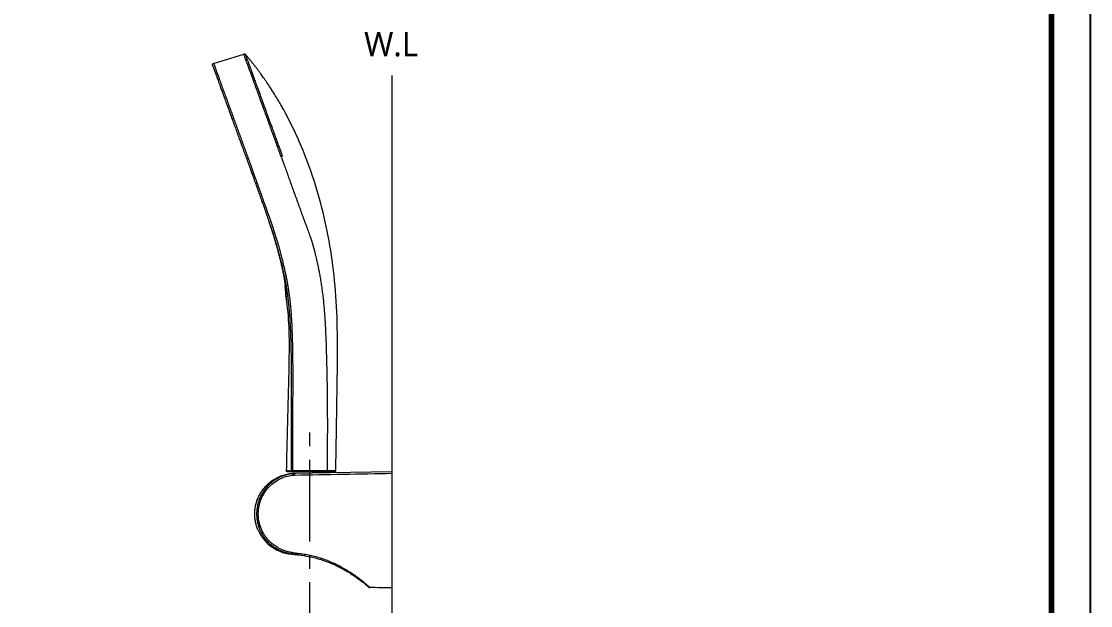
# Model space of a CAD drawing. Extents: x 3349 to 5808, y -3 to 827.
# Drawn here: x 3979.1 to 4477.6, y 324.7 to 597.4 of the extents above; entities that cross this region are included whole.
import ezdxf

# ---------------------------------------------------------------- set-up
doc = ezdxf.new("R2010")
doc.units = 0
doc.header["$LTSCALE"] = 4
doc.header["$MEASUREMENT"] = 0
doc.linetypes.add('CENTER2', pattern=[28.575, 19.05, -3.175, 3.175, -3.175])
doc.layers.get('0').update_dxf_attribs({"linetype": 'CONTINUOUS'})
doc.layers.add('1', color=7, linetype='CONTINUOUS')
doc.layers.add('Cneter', color=1, linetype='CENTER2', lineweight=13)
doc.layers.add('치수선', color=7, linetype='CONTINUOUS', lineweight=20)
doc.styles.add('Daelim Dimension', font='NanumGothic.ttf')

msp = doc.modelspace()

# ---------------------------------------------------------------- linework, layer by layer
at = {"ltscale": 0.5}
msp.add_lwpolyline([(3349.17, 0), (4477.57, 0), (4477.57, 826.8), (3349.17, 826.8)], close=True, dxfattribs=at)
at = {"color": 5, "linetype": 'ByBlock', "lineweight": 200, "const_width": 2.6}
msp.add_lwpolyline([(3367.31, 35.4), (4459.31, 35.4), (4459.31, 807.6), (3367.31, 807.6)], close=True, dxfattribs=at)
at = {"layer": '1', "color": 7, "linetype": 'Continuous', "lineweight": 18}
for p, q in [((4068.7, 577.68), (4082.78, 582.02)), ((4068.23, 576.75), (4068.23, 576.75)), ((4068.24, 576.72), (4068.24, 576.72)), ((4105.54, 387.27), (4121.6, 387.18)), ((4122.93, 386.66), (4106.39, 386.38)), ((4124.38, 387.17), (4121.54, 387.18)), ((4125.26, 387.16), (4121.93, 387.18)), ((4125.26, 387.16), (4121.93, 387.18)), ((4151.97, 387.17), (4122.93, 386.66)), ((4124.38, 387.17), (4125.26, 387.16)), ((4088.73, 367.55), (4088.73, 367.55))]:
    msp.add_line(p, q, dxfattribs=at)
at = {"layer": '1', "color": 7, "linetype": 'Continuous', "lineweight": 13}
msp.add_line((4141.45, 333.17), (4141.45, 333.16), dxfattribs=at)
at = {"layer": '1', "color": 7, "linetype": 'Continuous', "lineweight": 18}
for centre, radius, start, end in [((4125.26, 387.56), 0.4, 269.7298, 359.1822), ((4106.76, 367.52), 18.9, 204.4223, 273.4864)]:
    msp.add_arc(centre, radius, start, end, dxfattribs=at)
for centre, start_param, end_param in [((4105.54, 387.67), 3.141576, 4.712519), ((4121.6, 387.58), 3.14155, 4.712403)]:
    msp.add_ellipse(centre, major_axis=(0.002, 0.4), ratio=0.010879, start_param=start_param, end_param=end_param, dxfattribs=at)
for points, knots in [([(4083.63, 581.78), (4083.6, 581.81), (4083.58, 581.83), (4083.52, 581.88), (4083.49, 581.91), (4083.42, 581.95), (4083.39, 581.97), (4083.32, 582), (4083.28, 582.02), (4083.2, 582.04), (4083.16, 582.05), (4083.08, 582.06), (4083.04, 582.06), (4082.97, 582.06), (4082.93, 582.05), (4082.85, 582.04), (4082.82, 582.03), (4082.78, 582.02)], [0, 0, 0, 0, 0.125, 0.125, 0.25, 0.25, 0.375, 0.375, 0.5, 0.5, 0.625, 0.625, 0.75, 0.75, 0.875, 0.875, 1, 1, 1, 1]), ([(4086, 573.27), (4085.48, 574.69), (4085.02, 575.95), (4084.22, 578.13), (4083.89, 579.05), (4083.48, 580.16), (4083.36, 580.48), (4083.15, 581.04), (4083.06, 581.28), (4082.86, 581.84), (4082.78, 582.02), (4082.78, 582.02)], [0, 0, 0, 0, 0.25, 0.25, 0.5, 0.5, 0.625, 0.625, 0.75, 0.75, 1, 1, 1, 1]), ([(4108.1, 542.5), (4108.08, 542.55), (4108.03, 542.66), (4107.95, 542.83), (4107.88, 542.99), (4107.8, 543.16), (4107.73, 543.32), (4107.66, 543.49), (4107.58, 543.65), (4107.51, 543.81), (4107.44, 543.97), (4107.37, 544.13), (4107.29, 544.28), (4107.22, 544.44), (4107.15, 544.6), (4107.08, 544.75), (4107.01, 544.9), (4106.94, 545.06), (4106.87, 545.21), (4106.8, 545.36), (4106.73, 545.51), (4106.66, 545.66), (4106.59, 545.8), (4106.52, 545.95), (4106.45, 546.1), (4106.38, 546.24), (4106.31, 546.38), (4106.25, 546.53), (4106.18, 546.67), (4106.11, 546.81), (4106.05, 546.95), (4105.98, 547.09), (4105.91, 547.22), (4105.85, 547.36), (4105.78, 547.5), (4105.72, 547.63), (4105.65, 547.77), (4105.59, 547.9), (4105.52, 548.03), (4105.46, 548.16), (4105.4, 548.29), (4105.33, 548.42), (4105.27, 548.55), (4105.21, 548.68), (4105.15, 548.8), (4105.08, 548.93), (4105.02, 549.05), (4104.96, 549.17), (4104.9, 549.3), (4104.84, 549.42), (4104.78, 549.54), (4104.72, 549.66), (4104.66, 549.78), (4104.6, 549.89), (4104.55, 550.01), (4104.49, 550.13), (4104.43, 550.24), (4104.37, 550.35), (4104.32, 550.47), (4104.26, 550.58), (4104.2, 550.69), (4104.15, 550.8), (4104.09, 550.91), (4104.04, 551.02), (4103.98, 551.12), (4103.93, 551.23), (4103.87, 551.33), (4103.82, 551.44), (4103.77, 551.54), (4103.71, 551.64), (4103.66, 551.75), (4103.61, 551.85), (4103.56, 551.95), (4103.51, 552.04), (4103.46, 552.14), (4103.41, 552.24), (4103.36, 552.34), (4103.31, 552.43), (4103.26, 552.52), (4103.21, 552.62), (4103.16, 552.71), (4103.11, 552.8), (4103.07, 552.89), (4103.02, 552.98), (4102.97, 553.07), (4102.93, 553.16), (4102.58, 553.82), (4101.9, 555.09), (4100.84, 557), (4099.68, 559.03), (4098.42, 561.16), (4096.93, 563.61), (4095.29, 566.19), (4093.59, 568.73), (4092.08, 570.9), (4091.03, 572.37), (4090.37, 573.27), (4090.04, 573.71), (4089.72, 574.15), (4089.4, 574.58), (4089.08, 575), (4088.77, 575.41), (4088.46, 575.81), (4088.16, 576.2), (4087.86, 576.58), (4087.57, 576.96), (4087.28, 577.33), (4087, 577.68), (4086.72, 578.03), (4086.45, 578.37), (4086.18, 578.71), (4085.92, 579.03), (4085.66, 579.34), (4085.41, 579.65), (4085.16, 579.95), (4084.92, 580.24), (4084.68, 580.52), (4084.46, 580.8), (4084.23, 581.07), (4084.01, 581.32), (4083.87, 581.49), (4083.8, 581.58)], [0, 0, 0, 0, 0.003973, 0.007924, 0.011853, 0.01576, 0.019644, 0.023506, 0.027346, 0.031164, 0.034959, 0.038733, 0.042484, 0.046213, 0.049919, 0.053604, 0.057266, 0.060906, 0.064524, 0.06812, 0.071694, 0.075245, 0.078775, 0.082282, 0.085767, 0.08923, 0.092671, 0.096089, 0.099486, 0.10286, 0.106213, 0.109543, 0.112851, 0.116137, 0.119401, 0.122643, 0.125863, 0.129061, 0.132236, 0.13539, 0.138521, 0.141631, 0.144718, 0.147784, 0.150827, 0.153848, 0.156848, 0.159825, 0.16278, 0.165713, 0.168624, 0.171514, 0.174381, 0.177226, 0.180049, 0.18285, 0.185629, 0.188387, 0.191122, 0.193835, 0.196526, 0.199196, 0.201843, 0.204468, 0.207072, 0.209653, 0.212212, 0.21475, 0.217265, 0.219759, 0.222231, 0.22468, 0.227108, 0.229514, 0.231898, 0.23426, 0.2366, 0.238918, 0.241215, 0.243489, 0.245741, 0.247972, 0.250181, 0.252367, 0.254532, 0.256675, 0.258796, 0.302985, 0.350351, 0.400889, 0.454591, 0.511453, 0.586883, 0.653156, 0.710302, 0.758343, 0.770562, 0.782567, 0.79436, 0.805939, 0.817305, 0.828459, 0.839399, 0.850127, 0.860642, 0.870945, 0.881035, 0.890912, 0.900577, 0.91003, 0.91927, 0.928298, 0.937114, 0.945717, 0.954109, 0.962288, 0.970255, 0.978009, 0.985552, 0.992882, 1, 1, 1, 1]), ([(4068.23, 576.74), (4068.22, 576.79), (4068.19, 576.88), (4068.18, 577.03), (4068.21, 577.19), (4068.25, 577.28), (4068.27, 577.33)], [0, 0, 0, 0, 0.230382, 0.476801, 0.735194, 1, 1, 1, 1]), ([(4068.19, 577.02), (4068.19, 577.02), (4068.19, 577.07), (4068.2, 577.15), (4068.22, 577.22), (4068.23, 577.24)], [0, 0, 0, 0, 0.003247, 0.684248, 1, 1, 1, 1]), ([(4068.68, 577.68), (4068.65, 577.67), (4068.58, 577.64), (4068.47, 577.58), (4068.36, 577.47), (4068.3, 577.38), (4068.27, 577.33)], [0, 0, 0, 0, 0.14381, 0.417907, 0.705356, 1, 1, 1, 1]), ([(4068.35, 576.42), (4068.36, 576.41), (4068.37, 576.37), (4068.39, 576.31), (4068.42, 576.22), (4068.46, 576.12), (4068.51, 576), (4068.56, 575.85), (4068.62, 575.68), (4068.69, 575.48), (4068.78, 575.24), (4068.88, 574.97), (4069, 574.64), (4069.14, 574.26), (4069.3, 573.81), (4069.49, 573.29), (4069.71, 572.69), (4069.97, 571.98), (4070.27, 571.15), (4070.62, 570.18), (4071.04, 569.02), (4071.54, 567.66), (4072.12, 566.05), (4072.82, 564.14), (4073.65, 561.87), (4074.61, 559.22), (4075.68, 556.28), (4076.77, 553.28), (4077.82, 550.4), (4078.78, 547.75), (4079.66, 545.34), (4080.45, 543.16), (4081.17, 541.19), (4081.82, 539.41), (4082.41, 537.79), (4082.94, 536.32), (4083.43, 534.98), (4083.88, 533.74), (4084.32, 532.52), (4084.77, 531.29), (4085.21, 530.06), (4085.64, 528.87), (4086.04, 527.75), (4086.43, 526.67), (4086.84, 525.54), (4087.29, 524.3), (4087.79, 522.91), (4088.34, 521.37), (4088.96, 519.65), (4089.65, 517.71), (4090.42, 515.55), (4091.28, 513.13), (4092.21, 510.51), (4093.17, 507.79), (4094.09, 505.14), (4094.77, 503.17), (4095.13, 502.09), (4095.22, 501.82)], [0, 0, 0, 0, 0.002759, 0.008625, 0.014955, 0.021792, 0.029182, 0.037169, 0.045798, 0.055118, 0.065184, 0.07606, 0.087813, 0.100521, 0.114276, 0.129122, 0.145059, 0.162201, 0.18082, 0.201222, 0.223619, 0.248135, 0.27503, 0.304776, 0.337907, 0.374559, 0.413163, 0.450311, 0.48372, 0.513393, 0.539714, 0.563007, 0.583738, 0.602357, 0.61918, 0.634325, 0.647924, 0.660475, 0.672674, 0.6852, 0.698127, 0.7104, 0.721483, 0.732195, 0.74351, 0.756077, 0.770186, 0.785944, 0.803612, 0.82355, 0.846143, 0.871789, 0.900539, 0.931353, 0.961973, 0.99032, 1, 1, 1, 1]), ([(4068.7, 577.68), (4068.7, 577.68), (4068.72, 577.6), (4068.84, 577.3), (4068.92, 577.07), (4069.13, 576.49), (4069.26, 576.13), (4069.57, 575.29), (4069.74, 574.82), (4070.12, 573.76), (4070.33, 573.18), (4070.79, 571.93), (4071.03, 571.26), (4071.55, 569.85), (4071.82, 569.11), (4072.38, 567.57), (4072.67, 566.76), (4073.27, 565.11), (4073.58, 564.26), (4074.21, 562.52), (4074.54, 561.64), (4075.19, 559.84), (4075.52, 558.93), (4076.19, 557.1), (4076.52, 556.17), (4077.2, 554.32), (4077.54, 553.39), (4078.21, 551.54), (4078.54, 550.62), (4079.55, 547.87), (4080.2, 546.06), (4081.49, 542.54), (4082.11, 540.82), (4083.02, 538.33), (4083.31, 537.52), (4083.89, 535.93), (4084.17, 535.15), (4084.72, 533.64), (4084.99, 532.91), (4085.5, 531.48), (4085.75, 530.78), (4086.24, 529.45), (4086.47, 528.8), (4086.92, 527.55), (4087.14, 526.95), (4087.76, 525.22), (4088.14, 524.15), (4088.85, 522.2), (4089.17, 521.3), (4089.75, 519.69), (4090, 518.97), (4090.35, 518.02), (4090.45, 517.72), (4090.6, 517.31), (4090.67, 517.11), (4090.75, 516.89), (4090.79, 516.78), (4090.81, 516.73), (4090.82, 516.71), (4090.82, 516.69), (4090.82, 516.69), (4090.82, 516.68), (4090.82, 516.68), (4090.82, 516.68), (4090.82, 516.68), (4090.82, 516.68), (4090.82, 516.68), (4090.82, 516.68), (4090.82, 516.68), (4091.36, 515.17), (4091.89, 513.7), (4092.89, 510.86), (4093.37, 509.49), (4094.07, 507.51), (4094.29, 506.87), (4094.74, 505.59), (4094.95, 504.97), (4095.59, 503.13), (4095.99, 501.95), (4096.76, 499.66), (4097.12, 498.55), (4097.63, 496.97), (4097.79, 496.45), (4098.11, 495.43), (4098.26, 494.94), (4098.69, 493.49), (4098.96, 492.57), (4099.44, 490.81), (4099.66, 489.98), (4099.97, 488.77), (4100.07, 488.37), (4100.27, 487.59), (4100.37, 487.2), (4100.66, 486.06), (4100.85, 485.31), (4101.21, 483.83), (4101.39, 483.11), (4101.72, 481.68), (4101.88, 480.98), (4102.19, 479.6), (4102.33, 478.92), (4102.61, 477.58), (4102.73, 476.92), (4102.98, 475.63), (4103.09, 475), (4103.25, 474.07), (4103.3, 473.76), (4103.38, 473.31), (4103.4, 473.16), (4103.44, 472.93), (4103.46, 472.82), (4103.48, 472.69), (4103.49, 472.63), (4103.49, 472.59), (4103.49, 472.58), (4103.49, 472.57), (4103.5, 472.57), (4103.5, 472.56), (4103.5, 472.56), (4103.5, 472.56), (4103.5, 472.56), (4103.5, 472.56), (4103.5, 472.56), (4103.5, 472.51), (4103.53, 472.33), (4103.55, 472.2), (4103.6, 471.84), (4103.64, 471.62), (4103.71, 471.08), (4103.76, 470.77), (4103.86, 470.05), (4103.91, 469.64), (4104.03, 468.72), (4104.09, 468.21), (4104.22, 467.09), (4104.29, 466.48), (4104.42, 465.15), (4104.49, 464.44), (4104.63, 462.9), (4104.7, 462.08), (4104.83, 460.33), (4104.89, 459.4), (4105.01, 457.44), (4105.07, 456.41), (4105.17, 454.23), (4105.22, 453.09), (4105.31, 450.69), (4105.34, 449.44), (4105.41, 446.83), (4105.44, 445.48), (4105.49, 442.67), (4105.51, 441.22), (4105.53, 438.96), (4105.54, 438.19), (4105.55, 437.03), (4105.55, 436.63), (4105.55, 436.04), (4105.55, 435.74), (4105.56, 435.39), (4105.56, 435.22), (4105.56, 435.13), (4105.56, 435.09), (4105.56, 435.07), (4105.56, 435.06), (4105.56, 435.05), (4105.56, 435.05), (4105.56, 435.05), (4105.56, 435.04), (4105.56, 435.04), (4105.56, 435.04), (4105.56, 434.05), (4105.56, 432.94), (4105.57, 431.08), (4105.57, 430.44), (4105.57, 429.08), (4105.57, 428.37), (4105.56, 426.9), (4105.56, 426.13), (4105.56, 424.53), (4105.55, 423.7), (4105.54, 421.1), (4105.53, 419.25), (4105.52, 415.3), (4105.51, 413.2), (4105.49, 408.75), (4105.49, 406.4), (4105.48, 402.7), (4105.48, 401.44), (4105.49, 398.85), (4105.49, 397.52), (4105.51, 393.46), (4105.52, 390.62), (4105.55, 387.67)], [0, 0, 0, 0, 0.0125, 0.0125, 0.025, 0.025, 0.0375, 0.0375, 0.05, 0.05, 0.0625, 0.0625, 0.075, 0.075, 0.0875, 0.0875, 0.1, 0.1, 0.1125, 0.1125, 0.125, 0.125, 0.1375, 0.1375, 0.15, 0.15, 0.1625, 0.1625, 0.175, 0.175, 0.2, 0.2, 0.225, 0.225, 0.2375, 0.2375, 0.25, 0.25, 0.2625, 0.2625, 0.275, 0.275, 0.2875, 0.2875, 0.3, 0.3, 0.325, 0.325, 0.35, 0.35, 0.375, 0.375, 0.3875, 0.3875, 0.39375, 0.396875, 0.398437, 0.399219, 0.399609, 0.399805, 0.399902, 0.399951, 0.399976, 0.399988, 0.399994, 0.399997, 0.399998, 0.399998, 0.4, 0.4, 0.4125, 0.4125, 0.425, 0.425, 0.43125, 0.43125, 0.4375, 0.4375, 0.45, 0.45, 0.4625, 0.4625, 0.46875, 0.46875, 0.475, 0.475, 0.4875, 0.4875, 0.5, 0.5, 0.50625, 0.50625, 0.5125, 0.5125, 0.525, 0.525, 0.5375, 0.5375, 0.55, 0.55, 0.5625, 0.5625, 0.575, 0.575, 0.5875, 0.5875, 0.59375, 0.59375, 0.596875, 0.596875, 0.598437, 0.599219, 0.599609, 0.599805, 0.599902, 0.599951, 0.599976, 0.599988, 0.599994, 0.599997, 0.599997, 0.6, 0.6, 0.6125, 0.6125, 0.625, 0.625, 0.6375, 0.6375, 0.65, 0.65, 0.6625, 0.6625, 0.675, 0.675, 0.6875, 0.6875, 0.7, 0.7, 0.7125, 0.7125, 0.725, 0.725, 0.7375, 0.7375, 0.75, 0.75, 0.7625, 0.7625, 0.775, 0.775, 0.7875, 0.7875, 0.79375, 0.79375, 0.796875, 0.796875, 0.798437, 0.799219, 0.799609, 0.799805, 0.799902, 0.799951, 0.799976, 0.799988, 0.799994, 0.799997, 0.799998, 0.799998, 0.8, 0.8, 0.825, 0.825, 0.8375, 0.8375, 0.85, 0.85, 0.8625, 0.8625, 0.875, 0.875, 0.9, 0.9, 0.925, 0.925, 0.95, 0.95, 0.9625, 0.9625, 0.975, 0.975, 1, 1, 1, 1]), ([(4100.29, 533.89), (4099.58, 535.85), (4098.89, 537.77), (4097.86, 540.62), (4097.34, 542.04), (4096.83, 543.44), (4096.49, 544.38), (4096.32, 544.84), (4095.48, 547.17), (4094.48, 549.93), (4093.35, 553.05), (4092.87, 554.36), (4092.55, 555.22), (4091.77, 557.37), (4090.72, 560.26), (4089.88, 562.59), (4089.33, 564.11), (4089.06, 564.86), (4088.27, 567.03), (4087.52, 569.08), (4086.84, 570.95), (4086.41, 572.14), (4086.2, 572.72), (4086, 573.27)], [0, 0, 0, 0, 0.125, 0.125, 0.1875, 0.21875, 0.21875, 0.25, 0.25, 0.375, 0.4375, 0.46875, 0.46875, 0.5, 0.625, 0.6875, 0.6875, 0.75, 0.75, 0.875, 0.9375, 0.9375, 1, 1, 1, 1]), ([(4110.23, 537.51), (4110.12, 537.79), (4109.87, 538.39), (4109.49, 539.31), (4109.09, 540.24), (4108.68, 541.18), (4108.35, 541.93), (4108.16, 542.37), (4108.1, 542.5)], [0, 0, 0, 0, 0.17124, 0.358882, 0.546525, 0.734167, 0.921809, 1, 1, 1, 1]), ([(4125.66, 387.56), (4125.77, 393.67), (4125.98, 406.52), (4126.27, 426.2), (4126.55, 446.49), (4126.15, 466.46), (4124.23, 485.6), (4120.97, 503.72), (4116.43, 520.99), (4112.46, 532.05), (4110.23, 537.51)], [0, 0, 0, 0, 0.120643, 0.253716, 0.388605, 0.521107, 0.647918, 0.767902, 0.884073, 1, 1, 1, 1]), ([(4102.63, 467.6), (4102.63, 467.64), (4102.63, 467.71), (4102.63, 467.82), (4102.63, 467.91), (4102.62, 468.01), (4102.62, 468.13), (4102.61, 468.27), (4102.61, 468.42), (4102.6, 468.55), (4102.6, 468.67), (4102.59, 468.8), (4102.59, 468.94), (4102.58, 469.07), (4102.57, 469.24), (4102.56, 469.44), (4102.55, 469.63), (4102.54, 469.76), (4102.54, 469.87), (4102.53, 470.02), (4102.51, 470.24), (4102.5, 470.49), (4102.48, 470.75), (4102.46, 470.97), (4102.45, 471.17), (4102.43, 471.36), (4102.42, 471.53), (4102.4, 471.69), (4102.39, 471.86), (4102.37, 472.04), (4102.36, 472.23), (4102.34, 472.43), (4102.32, 472.67), (4102.29, 472.94), (4102.26, 473.23), (4102.23, 473.49), (4102.21, 473.72), (4102.19, 473.91), (4102.17, 474.07), (4102.15, 474.26), (4102.11, 474.54), (4102.07, 474.91), (4102.01, 475.32), (4101.95, 475.73), (4101.9, 476.13), (4101.84, 476.51), (4101.77, 476.97), (4101.68, 477.5), (4101.57, 478.13), (4101.45, 478.8), (4101.32, 479.48), (4101.18, 480.2), (4101.02, 480.94), (4100.89, 481.57), (4100.72, 482.34), (4100.46, 483.49), (4100.15, 484.78), (4099.87, 485.92), (4099.7, 486.6), (4099.56, 487.14), (4099.45, 487.57), (4099.36, 487.94), (4099.28, 488.24), (4099.21, 488.5), (4099.15, 488.75), (4099.06, 489.08), (4098.96, 489.47), (4098.85, 489.9), (4098.73, 490.37), (4098.59, 490.88), (4098.44, 491.45), (4098.26, 492.09), (4098.09, 492.71), (4097.95, 493.19), (4097.86, 493.5), (4097.8, 493.73), (4097.73, 493.95), (4097.66, 494.18), (4097.6, 494.4), (4097.53, 494.63), (4097.46, 494.86), (4097.37, 495.15), (4097.27, 495.5), (4097.17, 495.82), (4097.09, 496.07), (4097.03, 496.25), (4096.96, 496.51), (4096.8, 497), (4096.57, 497.72), (4096.33, 498.47), (4096.14, 499.04), (4096.02, 499.43), (4095.89, 499.82), (4095.75, 500.23), (4095.59, 500.72), (4095.39, 501.31), (4095.16, 501.99), (4094.98, 502.53), (4094.84, 502.93), (4094.75, 503.21), (4094.65, 503.49), (4094.59, 503.67), (4094.57, 503.74)], [0, 0, 0, 0, 0.007876, 0.015647, 0.01995, 0.025249, 0.031545, 0.038835, 0.04712, 0.052234, 0.057515, 0.062964, 0.068398, 0.073839, 0.079285, 0.087925, 0.09633, 0.098876, 0.102706, 0.10782, 0.114216, 0.124221, 0.132906, 0.139488, 0.145927, 0.152222, 0.157068, 0.162164, 0.167511, 0.173109, 0.17896, 0.185063, 0.19142, 0.201228, 0.210031, 0.217829, 0.224621, 0.230407, 0.235187, 0.23896, 0.247569, 0.259462, 0.271593, 0.283273, 0.294502, 0.30528, 0.315608, 0.332351, 0.349721, 0.367715, 0.386334, 0.405579, 0.42545, 0.445948, 0.4564, 0.487281, 0.538598, 0.559979, 0.57818, 0.593198, 0.603027, 0.612835, 0.622623, 0.627177, 0.633886, 0.64275, 0.653769, 0.664857, 0.677239, 0.690917, 0.70589, 0.722159, 0.741066, 0.753452, 0.759312, 0.764924, 0.770535, 0.776147, 0.781758, 0.78737, 0.792982, 0.798593, 0.808795, 0.819105, 0.822044, 0.82654, 0.832591, 0.840199, 0.862166, 0.884078, 0.892943, 0.901949, 0.911097, 0.920385, 0.929815, 0.945309, 0.960775, 0.976211, 0.981621, 0.987926, 0.995125, 1, 1, 1, 1]), ([(4102.41, 468.94), (4102.41, 468.95), (4102.41, 468.97), (4102.41, 469.02), (4102.41, 469.11), (4102.4, 469.25), (4102.4, 469.4), (4102.39, 469.51), (4102.39, 469.58), (4102.39, 469.68), (4102.38, 469.86), (4102.37, 470.04), (4102.36, 470.19), (4102.35, 470.35), (4102.33, 470.6), (4102.31, 470.83), (4102.3, 471.03), (4102.28, 471.25), (4102.26, 471.57), (4102.23, 471.87), (4102.21, 472.06), (4102.2, 472.17), (4102.19, 472.33), (4102.17, 472.52), (4102.14, 472.85), (4102.11, 473.18), (4102.07, 473.51), (4102.03, 473.86), (4102, 474.13), (4101.98, 474.31)], [0, 0, 0, 0, 0.041427, 0.073367, 0.137337, 0.194917, 0.256168, 0.279364, 0.284503, 0.311448, 0.360173, 0.403358, 0.41867, 0.444186, 0.490925, 0.550754, 0.553305, 0.580752, 0.651743, 0.690015, 0.705301, 0.726623, 0.737501, 0.769283, 0.801974, 0.867121, 0.894774, 0.931394, 1, 1, 1, 1]), ([(4102.51, 468.21), (4102.51, 468.22), (4102.51, 468.25), (4102.51, 468.33), (4102.5, 468.45), (4102.5, 468.58), (4102.5, 468.68), (4102.5, 468.7)], [0, 0, 0, 0, 0.117644, 0.349779, 0.61076, 0.903483, 1, 1, 1, 1]), ([(4102.59, 467.07), (4102.67, 466.51), (4103.43, 461.07), (4103.96, 450.46), (4103.78, 435.18), (4103.35, 419.38), (4102.94, 403.5), (4102.67, 392.86), (4102.54, 387.69)], [0, 0, 0, 0, 0.021131, 0.207673, 0.399935, 0.598343, 0.80436, 1, 1, 1, 1]), ([(4102.63, 467.55), (4102.63, 467.55), (4102.63, 467.52), (4102.63, 467.47), (4102.63, 467.4), (4102.64, 467.33), (4102.64, 467.26), (4102.64, 467.2), (4102.64, 467.17), (4102.64, 467.15)], [0, 0, 0, 0, 0.01606, 0.145714, 0.283556, 0.434854, 0.604754, 0.793248, 1, 1, 1, 1]), ([(4102.64, 467.12), (4102.64, 467.12), (4102.64, 467.12), (4102.64, 467.11), (4102.64, 467.1), (4102.64, 467.09), (4102.64, 467.08), (4102.64, 467.08), (4102.64, 467.08), (4102.64, 467.07), (4102.64, 467.07), (4102.64, 467.07), (4102.64, 467.07), (4102.64, 467.07)], [0, 0, 0, 0, 0.00719, 0.126572, 0.241485, 0.35193, 0.457907, 0.559417, 0.65646, 0.749038, 0.837153, 0.920806, 1, 1, 1, 1]), ([(4089.56, 359.71), (4089.3, 360.27), (4089.07, 360.85), (4088.67, 362.02), (4088.5, 362.61), (4088.22, 363.82), (4088.11, 364.43), (4087.95, 365.65), (4087.9, 366.27), (4087.85, 367.51), (4087.86, 368.13), (4087.94, 369.36), (4088.01, 369.98), (4088.21, 371.2), (4088.35, 371.8), (4088.66, 373), (4088.85, 373.59), (4089.29, 374.75), (4089.53, 375.31), (4090.08, 376.42), (4090.38, 376.97), (4091.03, 378.02), (4091.38, 378.53), (4092.14, 379.51), (4092.54, 379.98), (4093.38, 380.88), (4093.83, 381.32), (4094.76, 382.13), (4095.24, 382.52), (4096.25, 383.24), (4096.77, 383.57), (4097.84, 384.19), (4098.39, 384.48), (4098.95, 384.73)], [0, 0, 0, 0, 0.0625, 0.0625, 0.125, 0.125, 0.1875, 0.1875, 0.25, 0.25, 0.3125, 0.3125, 0.375, 0.375, 0.4375, 0.4375, 0.5, 0.5, 0.5625, 0.5625, 0.625, 0.625, 0.6875, 0.6875, 0.75, 0.75, 0.8125, 0.8125, 0.875, 0.875, 0.9375, 0.9375, 1, 1, 1, 1]), ([(4105.39, 386.31), (4105.36, 386.3), (4105.32, 386.3), (4105.25, 386.29), (4105.18, 386.28), (4105.12, 386.27), (4105.05, 386.26), (4104.98, 386.25), (4104.91, 386.24), (4104.84, 386.23), (4104.77, 386.22), (4104.7, 386.21), (4104.63, 386.2), (4104.57, 386.19), (4104.5, 386.18), (4104.43, 386.17), (4104.36, 386.16), (4104.29, 386.14), (4104.22, 386.13), (4104.15, 386.12), (4104.08, 386.1), (4104, 386.09), (4103.93, 386.08), (4103.86, 386.06), (4103.79, 386.05), (4103.72, 386.03), (4103.65, 386.02), (4103.58, 386), (4103.51, 385.99), (4103.43, 385.97), (4103.36, 385.95), (4103.29, 385.94), (4103.22, 385.92), (4103.14, 385.9), (4103.07, 385.88), (4103, 385.87), (4102.93, 385.85), (4102.85, 385.83), (4102.78, 385.81), (4102.71, 385.79), (4102.63, 385.77), (4102.56, 385.75), (4102.49, 385.73), (4102.41, 385.71), (4102.34, 385.69), (4102.26, 385.67), (4102.19, 385.64), (4102.11, 385.62), (4102.04, 385.6), (4101.97, 385.57), (4101.89, 385.55), (4101.82, 385.53), (4101.74, 385.5), (4101.67, 385.48), (4101.59, 385.45), (4101.51, 385.43), (4101.44, 385.4), (4101.36, 385.37), (4101.29, 385.35), (4101.21, 385.32), (4101.14, 385.29), (4101.06, 385.26), (4100.98, 385.24), (4100.91, 385.21), (4100.83, 385.18), (4100.75, 385.15), (4100.68, 385.12), (4100.6, 385.09), (4100.52, 385.06), (4100.45, 385.03), (4100.37, 384.99), (4100.29, 384.96), (4100.22, 384.93), (4100.14, 384.9), (4100.06, 384.86), (4099.99, 384.83), (4099.91, 384.79), (4099.83, 384.76), (4099.75, 384.72), (4099.68, 384.69), (4099.6, 384.65), (4099.52, 384.62), (4099.44, 384.58), (4099.37, 384.54), (4099.29, 384.5), (4099.21, 384.46), (4099.13, 384.43), (4099.06, 384.39), (4098.98, 384.35), (4098.9, 384.31), (4098.82, 384.27), (4098.74, 384.22), (4098.67, 384.18), (4098.59, 384.14), (4098.51, 384.1), (4098.43, 384.06), (4098.36, 384.01), (4098.28, 383.97), (4098.2, 383.92), (4098.12, 383.88), (4098.04, 383.83), (4097.97, 383.79), (4097.89, 383.74), (4097.81, 383.69), (4097.73, 383.65), (4097.66, 383.6), (4097.58, 383.55), (4097.5, 383.5), (4097.42, 383.45), (4097.35, 383.4), (4097.27, 383.35), (4097.19, 383.3), (4097.11, 383.25), (4097.04, 383.2), (4096.96, 383.15), (4096.88, 383.09), (4096.81, 383.04), (4096.73, 382.98), (4096.65, 382.93), (4096.58, 382.88), (4096.5, 382.82), (4096.42, 382.76), (4096.35, 382.71), (4096.27, 382.65), (4096.19, 382.59), (4096.12, 382.54), (4096.04, 382.48), (4095.97, 382.42), (4095.89, 382.36), (4095.82, 382.3), (4095.74, 382.24), (4095.67, 382.18), (4095.59, 382.11), (4095.28, 381.85), (4094.74, 381.38), (4094.01, 380.66), (4093.32, 379.9), (4092.67, 379.11), (4092.06, 378.28), (4091.51, 377.42), (4090.99, 376.53), (4090.53, 375.61), (4090.12, 374.67), (4089.75, 373.71), (4089.45, 372.73), (4089.19, 371.74), (4088.99, 370.73), (4088.85, 369.72), (4088.76, 368.69), (4088.73, 367.88), (4088.73, 367.29), (4088.74, 366.93), (4088.76, 366.57), (4088.78, 366.21), (4088.81, 365.85), (4088.85, 365.48), (4088.89, 365.12), (4088.94, 364.76), (4089, 364.4), (4089.06, 364.05), (4089.13, 363.69), (4089.21, 363.34), (4089.29, 362.99), (4089.38, 362.63), (4089.46, 362.37), (4089.52, 362.16), (4089.58, 361.98), (4089.65, 361.72), (4089.76, 361.4), (4089.9, 361.01), (4090.08, 360.55), (4090.3, 360.02), (4090.56, 359.43), (4090.89, 358.79), (4091.27, 358.08), (4091.68, 357.41), (4092.1, 356.79), (4092.5, 356.23), (4092.92, 355.69), (4093.36, 355.16), (4093.82, 354.66), (4094.29, 354.17), (4094.78, 353.69), (4095.29, 353.24), (4095.82, 352.81), (4096.35, 352.39), (4096.91, 352), (4097.33, 351.71), (4097.64, 351.52), (4097.82, 351.41), (4098.02, 351.29), (4098.24, 351.16), (4098.48, 351.03), (4098.74, 350.88), (4099.02, 350.74), (4099.32, 350.59), (4099.65, 350.43), (4099.99, 350.27), (4100.36, 350.12), (4100.75, 349.96), (4101.14, 349.81), (4101.5, 349.69), (4101.82, 349.58), (4102.14, 349.48), (4102.44, 349.39), (4102.73, 349.31), (4103, 349.24), (4103.27, 349.18), (4103.52, 349.12), (4103.75, 349.07), (4103.98, 349.02), (4104.18, 348.98), (4104.38, 348.95), (4104.56, 348.92), (4104.73, 348.89), (4104.88, 348.87), (4105.02, 348.85), (4105.1, 348.84), (4105.14, 348.83)], [0, 0, 0, 0, 0.001242, 0.002489, 0.003739, 0.004993, 0.006251, 0.007513, 0.008778, 0.010048, 0.011321, 0.012599, 0.01388, 0.015165, 0.016454, 0.017747, 0.019044, 0.020344, 0.021649, 0.022958, 0.02427, 0.025587, 0.026908, 0.028232, 0.029561, 0.030894, 0.03223, 0.033571, 0.034916, 0.036264, 0.037617, 0.038974, 0.040335, 0.0417, 0.04307, 0.044443, 0.04582, 0.047202, 0.048588, 0.049978, 0.051372, 0.05277, 0.054173, 0.05558, 0.056991, 0.058406, 0.059826, 0.061249, 0.062678, 0.06411, 0.065547, 0.066988, 0.068433, 0.069883, 0.071337, 0.072795, 0.074258, 0.075725, 0.077196, 0.078672, 0.080152, 0.081636, 0.083124, 0.084617, 0.086114, 0.087615, 0.08912, 0.09063, 0.092144, 0.093662, 0.095185, 0.096712, 0.098243, 0.099778, 0.101317, 0.102861, 0.104409, 0.105961, 0.107518, 0.109078, 0.110643, 0.112212, 0.113785, 0.115363, 0.116944, 0.11853, 0.12012, 0.121714, 0.123313, 0.124915, 0.126522, 0.128133, 0.129748, 0.131367, 0.13299, 0.134618, 0.136249, 0.137885, 0.139525, 0.141169, 0.142817, 0.144469, 0.146126, 0.147786, 0.149451, 0.15112, 0.152793, 0.15447, 0.156151, 0.157836, 0.159526, 0.161219, 0.162917, 0.164618, 0.166324, 0.168034, 0.169748, 0.171466, 0.173188, 0.174914, 0.176644, 0.178378, 0.180117, 0.181859, 0.183606, 0.185356, 0.187111, 0.188869, 0.190632, 0.192398, 0.194169, 0.195944, 0.197723, 0.199506, 0.218286, 0.237061, 0.255837, 0.274599, 0.293308, 0.312024, 0.330839, 0.349716, 0.368579, 0.387359, 0.406068, 0.424774, 0.443543, 0.462394, 0.481271, 0.500117, 0.506773, 0.513421, 0.520064, 0.526706, 0.53335, 0.54, 0.546651, 0.553303, 0.559953, 0.566598, 0.573239, 0.579874, 0.586506, 0.593133, 0.599757, 0.601795, 0.605232, 0.610069, 0.616305, 0.623941, 0.632978, 0.643417, 0.655261, 0.668512, 0.683175, 0.699251, 0.711867, 0.724445, 0.736985, 0.749504, 0.762017, 0.774524, 0.787021, 0.799505, 0.811972, 0.824418, 0.836843, 0.849247, 0.852749, 0.856635, 0.860905, 0.865561, 0.870601, 0.876026, 0.881836, 0.888032, 0.894614, 0.901583, 0.908941, 0.916689, 0.92483, 0.931375, 0.937659, 0.94368, 0.949438, 0.954932, 0.960159, 0.965121, 0.969815, 0.974242, 0.978401, 0.982292, 0.985915, 0.989269, 0.992355, 0.995172, 0.99772, 1, 1, 1, 1]), ([(4105.24, 349.46), (4105.16, 349.47), (4105.07, 349.49), (4104.86, 349.52), (4104.75, 349.53), (4104.5, 349.58), (4104.36, 349.6), (4104.06, 349.66), (4103.9, 349.69), (4103.56, 349.77), (4103.38, 349.81), (4103, 349.91), (4102.8, 349.97), (4102.37, 350.09), (4102.15, 350.16), (4101.68, 350.32), (4101.44, 350.41), (4100.94, 350.6), (4100.68, 350.71), (4100.15, 350.94), (4099.87, 351.07), (4099.31, 351.36), (4099.02, 351.51), (4098.43, 351.85), (4098.13, 352.03), (4097.52, 352.43), (4097.22, 352.64), (4096.59, 353.11), (4096.28, 353.35), (4095.66, 353.88), (4095.34, 354.17), (4094.88, 354.62), (4094.72, 354.78), (4094.49, 355.02), (4094.38, 355.14), (4094.24, 355.29), (4094.18, 355.36), (4094.14, 355.4), (4094.13, 355.42), (4094.12, 355.43), (4094.11, 355.43), (4094.11, 355.44), (4094.11, 355.44), (4094.11, 355.44), (4094.11, 355.44), (4094.11, 355.44), (4094.11, 355.44), (4094.11, 355.44), (4093.84, 355.75), (4093.56, 356.08), (4093.15, 356.62), (4093.01, 356.8), (4092.74, 357.19), (4092.47, 357.58), (4092.21, 358), (4091.95, 358.44), (4091.83, 358.66), (4091.46, 359.35), (4091.22, 359.84), (4090.89, 360.6), (4090.78, 360.86), (4090.58, 361.4), (4090.49, 361.68), (4090.22, 362.52), (4090.06, 363.11), (4089.86, 364.03), (4089.8, 364.35), (4089.7, 364.98), (4089.66, 365.31), (4089.6, 365.8), (4089.59, 365.97), (4089.56, 366.31), (4089.54, 366.64), (4089.52, 367.07), (4089.52, 367.37), (4089.52, 367.52), (4089.52, 367.6), (4089.52, 367.64), (4089.52, 367.66), (4089.52, 367.67), (4089.52, 367.67), (4089.52, 367.67), (4089.52, 367.68), (4089.52, 367.68), (4089.52, 367.68), (4089.52, 367.68), (4089.53, 368.77), (4089.64, 369.87), (4090.04, 372.02), (4090.34, 373.07), (4091.13, 375.11), (4091.62, 376.1), (4092.47, 377.5), (4092.77, 377.95), (4093.42, 378.83), (4093.76, 379.25), (4094.85, 380.47), (4095.65, 381.22), (4097.37, 382.56), (4098.29, 383.16), (4100.22, 384.17), (4101.23, 384.59), (4103.31, 385.23), (4104.38, 385.46), (4105.47, 385.59)], [0, 0, 0, 0, 0.015625, 0.015625, 0.03125, 0.03125, 0.046875, 0.046875, 0.0625, 0.0625, 0.078125, 0.078125, 0.09375, 0.09375, 0.109375, 0.109375, 0.125, 0.125, 0.140625, 0.140625, 0.15625, 0.15625, 0.171875, 0.171875, 0.1875, 0.1875, 0.203125, 0.203125, 0.21875, 0.21875, 0.234375, 0.234375, 0.242188, 0.242188, 0.246094, 0.248047, 0.249023, 0.249512, 0.249756, 0.249878, 0.249939, 0.249969, 0.249985, 0.249992, 0.249996, 0.249998, 0.249998, 0.25, 0.25, 0.28125, 0.28125, 0.296875, 0.296875, 0.3125, 0.328125, 0.328125, 0.34375, 0.34375, 0.375, 0.375, 0.390625, 0.390625, 0.40625, 0.40625, 0.4375, 0.4375, 0.453125, 0.453125, 0.46875, 0.46875, 0.476563, 0.476563, 0.484375, 0.492188, 0.496094, 0.498047, 0.499023, 0.499512, 0.499756, 0.499878, 0.499939, 0.499969, 0.499985, 0.499992, 0.499992, 0.5, 0.5, 0.5625, 0.5625, 0.625, 0.625, 0.6875, 0.6875, 0.71875, 0.71875, 0.75, 0.75, 0.8125, 0.8125, 0.875, 0.875, 0.9375, 0.9375, 1, 1, 1, 1]), ([(4098.95, 384.73), (4099.47, 384.97), (4100.01, 385.18), (4101.1, 385.56), (4101.65, 385.73), (4102.77, 386), (4103.33, 386.12), (4104.47, 386.29), (4105.04, 386.35), (4105.62, 386.39)], [0, 0, 0, 0, 0.25, 0.25, 0.5, 0.5, 0.75, 0.75, 1, 1, 1, 1]), ([(4103.61, 387.68), (4103.46, 387.68), (4102.83, 387.68), (4102.31, 387.69), (4102.97, 387.68), (4104.16, 387.68), (4104.87, 387.67)], [0, 0, 0, 0, 0.088839, 0.400872, 0.712905, 1, 1, 1, 1]), ([(4102.54, 387.68), (4102.54, 387.63), (4102.55, 387.55), (4102.6, 387.46), (4102.64, 387.42), (4102.66, 387.4)], [0, 0, 0, 0, 0.479669, 0.737342, 1, 1, 1, 1]), ([(4102.94, 387.28), (4102.89, 387.28), (4102.81, 387.3), (4102.72, 387.34), (4102.68, 387.38), (4102.66, 387.4)], [0, 0, 0, 0, 0.477957, 0.735971, 1, 1, 1, 1]), ([(4102.94, 387.28), (4102.94, 387.28), (4102.99, 387.28), (4103.22, 387.28), (4103.54, 387.28), (4103.93, 387.28), (4104.35, 387.27), (4104.79, 387.27), (4105.09, 387.27), (4105.24, 387.27)], [0, 0, 0, 0, 0.184004, 0.358064, 0.51481, 0.65582, 0.782653, 0.896861, 1, 1, 1, 1]), ([(4103.81, 387.28), (4103.81, 387.28), (4104.19, 387.27), (4105.2, 387.27), (4105.74, 387.27)], [0, 0, 0, 0, 0.564436, 1, 1, 1, 1]), ([(4105.24, 387.27), (4105.25, 387.27), (4105.26, 387.27), (4105.28, 387.27), (4105.32, 387.27), (4105.36, 387.27), (4105.41, 387.27), (4105.47, 387.27), (4105.52, 387.27), (4105.54, 387.27)], [0, 0, 0, 0, 0.111687, 0.225139, 0.347314, 0.483316, 0.637185, 0.809463, 1, 1, 1, 1]), ([(4125.66, 387.56), (4125.66, 387.56), (4125.62, 387.56), (4125.46, 387.56), (4125.19, 387.56), (4124.81, 387.56), (4124.33, 387.57), (4123.74, 387.57), (4123.06, 387.57), (4122.54, 387.57), (4122.27, 387.58)], [0, 0, 0, 0, 0.124959, 0.249965, 0.374971, 0.499976, 0.624982, 0.749988, 0.874994, 1, 1, 1, 1]), ([(4151.97, 386.45), (4151.97, 386.5), (4151.97, 386.55), (4151.97, 386.62), (4151.97, 386.64), (4151.97, 386.68), (4151.97, 386.7), (4151.97, 386.77), (4151.97, 386.81), (4151.97, 386.87), (4151.97, 386.89), (4151.97, 386.92), (4151.97, 386.94), (4151.97, 386.99), (4151.97, 387.02), (4151.97, 387.06), (4151.97, 387.07), (4151.97, 387.09), (4151.97, 387.1), (4151.97, 387.13), (4151.97, 387.14), (4151.97, 387.16), (4151.97, 387.16), (4151.97, 387.17), (4151.97, 387.17), (4151.97, 387.17)], [0, 0, 0, 0, 0.125, 0.125, 0.1875, 0.1875, 0.25, 0.25, 0.375, 0.375, 0.4375, 0.4375, 0.5, 0.5, 0.625, 0.625, 0.6875, 0.6875, 0.75, 0.75, 0.875, 0.875, 0.9375, 0.9375, 1, 1, 1, 1]), ([(4151.97, 332.98), (4151.97, 332.98), (4151.97, 332.99), (4151.97, 333.02), (4151.97, 333.07), (4151.97, 333.2), (4151.97, 333.38), (4151.97, 333.6), (4151.97, 333.79), (4151.97, 333.94), (4151.97, 333.99), (4151.97, 334.07), (4151.97, 334.1), (4151.97, 334.16), (4151.97, 334.3), (4151.97, 334.46), (4151.97, 334.86), (4151.97, 335.16), (4151.97, 335.81), (4151.97, 336.17), (4151.97, 336.75), (4151.97, 336.95), (4151.97, 337.21), (4151.97, 337.26), (4151.97, 337.36), (4151.97, 337.42), (4151.97, 337.58), (4151.97, 337.69), (4151.97, 338.24), (4151.97, 338.7), (4151.97, 339.68), (4151.97, 340.18), (4151.97, 340.98), (4151.97, 341.52), (4151.97, 342.09), (4151.97, 342.45), (4151.97, 342.52), (4151.97, 342.66), (4151.97, 342.88), (4151.97, 343.1), (4151.97, 343.55), (4151.97, 343.84), (4151.97, 344.75), (4151.97, 345.37), (4151.97, 346.16), (4151.97, 346.32), (4151.97, 346.64), (4151.97, 347.12), (4151.97, 347.61), (4151.97, 348.11), (4151.97, 348.35), (4151.97, 348.6), (4151.97, 348.77), (4151.97, 348.85), (4151.97, 349.27), (4151.97, 349.61), (4151.97, 350.28), (4151.97, 350.61), (4151.97, 351.28), (4151.97, 351.62), (4151.97, 352.63), (4151.97, 353.3), (4151.97, 354.14), (4151.97, 354.31), (4151.97, 354.65), (4151.97, 355.16), (4151.97, 356.33), (4151.97, 357.35), (4151.97, 359.37), (4151.97, 360.72), (4151.97, 364.78), (4151.97, 367.48), (4151.97, 371.55), (4151.97, 372.9), (4151.97, 374.6), (4151.97, 374.94), (4151.97, 375.62), (4151.97, 376.64), (4151.97, 377.65), (4151.97, 379.69), (4151.97, 381.04), (4151.97, 383.75), (4151.97, 385.1), (4151.97, 386.45)], [0, 0, 0, 0, 0.015625, 0.015625, 0.03125, 0.046875, 0.0625, 0.078125, 0.09375, 0.09375, 0.101562, 0.101562, 0.105469, 0.105469, 0.109375, 0.125, 0.125, 0.15625, 0.15625, 0.1875, 0.1875, 0.203125, 0.203125, 0.207031, 0.207031, 0.210937, 0.210937, 0.21875, 0.21875, 0.25, 0.25, 0.28125, 0.28125, 0.296875, 0.3125, 0.3125, 0.316406, 0.316406, 0.320312, 0.328125, 0.328125, 0.34375, 0.34375, 0.375, 0.375, 0.382812, 0.382812, 0.390625, 0.40625, 0.40625, 0.414062, 0.417969, 0.417969, 0.421875, 0.421875, 0.4375, 0.4375, 0.453125, 0.453125, 0.46875, 0.46875, 0.5, 0.5, 0.507812, 0.507812, 0.515625, 0.53125, 0.5625, 0.5625, 0.625, 0.625, 0.75, 0.75, 0.8125, 0.8125, 0.828125, 0.828125, 0.84375, 0.875, 0.875, 0.9375, 0.9375, 1, 1, 1, 1]), ([(4111.59, 347.89), (4111.11, 347.97), (4109.79, 348.19), (4107.64, 348.5), (4105.97, 348.72), (4105.14, 348.83)], [0, 0, 0, 0, 0.225579, 0.612887, 1, 1, 1, 1]), ([(4105.14, 348.83), (4107, 348.58), (4108.86, 348.34), (4111.61, 347.89), (4112.52, 347.73), (4114.34, 347.37), (4115.24, 347.17), (4117.03, 346.72), (4117.91, 346.47), (4119.66, 345.92), (4120.53, 345.62), (4123.09, 344.66), (4124.75, 343.93), (4127.98, 342.35), (4129.54, 341.5), (4131.77, 340.17), (4132.49, 339.72), (4133.53, 339.05), (4133.87, 338.82), (4134.54, 338.37), (4134.87, 338.15), (4135.83, 337.48), (4136.43, 337.05), (4137.26, 336.42), (4137.53, 336.21), (4138.04, 335.81), (4138.28, 335.62), (4138.63, 335.34), (4138.74, 335.25), (4138.96, 335.07), (4139.07, 334.99), (4139.22, 334.86), (4139.27, 334.82), (4139.37, 334.74), (4139.51, 334.62), (4139.64, 334.51), (4139.81, 334.36), (4139.9, 334.29), (4140.05, 334.16), (4140.12, 334.1), (4140.23, 334.01), (4140.26, 333.98), (4140.32, 333.93), (4140.35, 333.9), (4140.4, 333.86), (4140.41, 333.85), (4140.44, 333.82), (4140.45, 333.81), (4140.48, 333.79), (4140.5, 333.77), (4140.53, 333.75), (4140.54, 333.73), (4140.55, 333.72)], [0, 0, 0, 0, 0.125, 0.125, 0.1875, 0.1875, 0.25, 0.25, 0.3125, 0.3125, 0.375, 0.375, 0.5, 0.5, 0.625, 0.625, 0.6875, 0.6875, 0.71875, 0.71875, 0.75, 0.75, 0.8125, 0.8125, 0.84375, 0.84375, 0.875, 0.875, 0.890625, 0.890625, 0.90625, 0.90625, 0.914062, 0.914062, 0.921875, 0.9375, 0.9375, 0.953125, 0.953125, 0.96875, 0.96875, 0.976562, 0.976562, 0.984375, 0.984375, 0.988281, 0.988281, 0.992188, 0.992188, 0.996094, 0.996094, 1, 1, 1, 1]), ([(4118.92, 346.15), (4118.92, 346.15), (4118.75, 346.2), (4118.59, 346.26), (4118.43, 346.3)], [0, 0, 0, 0, 0.007477, 1, 1, 1, 1]), ([(4118.92, 346.15), (4118.92, 346.15), (4118.92, 346.15), (4118.92, 346.15), (4118.92, 346.15), (4118.92, 346.15), (4118.92, 346.15), (4118.92, 346.15), (4118.92, 346.15), (4118.92, 346.15), (4118.92, 346.15)], [0, 0, 0, 0, 0.130292, 0.258512, 0.384925, 0.509812, 0.633461, 0.756171, 0.878248, 1, 1, 1, 1]), ([(4141.45, 333.16), (4141.41, 333.16), (4141.36, 333.17), (4141.26, 333.19), (4141.21, 333.2), (4141.12, 333.24), (4141.07, 333.26), (4140.99, 333.32), (4140.95, 333.35), (4140.92, 333.38)], [0, 0, 0, 0, 0.25, 0.25, 0.5, 0.5, 0.75, 0.75, 1, 1, 1, 1])]:
    msp.add_open_spline(points, degree=3, knots=knots, dxfattribs=at)
for points, degree in [([(4083.8, 581.58), (4083.74, 581.64), (4083.68, 581.71), (4083.63, 581.78)], 3), ([(4068.35, 576.42), (4068.22, 576.77), (4068.24, 576.72)], 2), ([(4102.38, 468.92), (4102.49, 468.14)], 1), ([(4102.4, 469.25), (4102.39, 469.57)], 1), ([(4106.39, 386.38), (4106.05, 386.37), (4105.72, 386.35), (4105.39, 386.31)], 3), ([(4105.47, 385.59), (4105.77, 385.63), (4106.08, 385.65), (4106.39, 385.65)], 3), ([(4105.62, 386.39), (4105.77, 386.4), (4105.92, 386.41), (4106.08, 386.41)], 3), ([(4106.39, 385.65), (4121.58, 385.92), (4136.78, 386.18), (4151.97, 386.45)], 3), ([(4121.93, 387.18), (4121.91, 387.18), (4121.85, 387.18), (4121.73, 387.18), (4121.65, 387.18), (4121.6, 387.18)], 3), ([(4140.6, 333.68), (4140.78, 333.51), (4140.89, 333.41), (4140.91, 333.39)], 3), ([(4140.91, 333.39), (4140.91, 333.39), (4140.9, 333.39), (4140.9, 333.4)], 3), ([(4141.03, 333.29), (4141.29, 333.2)], 1), ([(4141.45, 333.17), (4141.42, 333.19), (4141.32, 333.3), (4141.14, 333.48)], 3), ([(4141.16, 333.23), (4141.45, 333.17)], 1), ([(4141.43, 333.18), (4141.44, 333.18), (4141.45, 333.17), (4141.45, 333.17)], 3), ([(4151.97, 332.98), (4148.47, 333.04), (4144.96, 333.1), (4141.45, 333.16)], 3)]:
    msp.add_open_spline(points, degree=degree, dxfattribs=at)
at = {"layer": '1', "color": 7, "linetype": 'Continuous', "lineweight": 13}
for points, knots in [([(4086.78, 573.14), (4086.61, 573.62), (4086.26, 574.58), (4085.76, 575.97), (4085.26, 577.34), (4084.78, 578.65), (4084.34, 579.85), (4083.96, 580.88), (4083.69, 581.6), (4083.62, 581.78), (4083.63, 581.78), (4083.63, 581.78)], [0, 0, 0, 0, 0.084753, 0.177817, 0.280615, 0.394574, 0.52124, 0.662651, 0.821255, 0.99999, 1, 1, 1, 1]), ([(4086.78, 573.14), (4086.76, 573.16), (4086.74, 573.18), (4086.69, 573.22), (4086.66, 573.23), (4086.6, 573.26), (4086.57, 573.27), (4086.5, 573.29), (4086.46, 573.3), (4086.39, 573.31), (4086.36, 573.32), (4086.29, 573.32), (4086.25, 573.32), (4086.18, 573.31), (4086.14, 573.31), (4086.07, 573.29), (4086.03, 573.28), (4086, 573.27)], [0, 0, 0, 0, 0.125, 0.125, 0.25, 0.25, 0.375, 0.375, 0.5, 0.5, 0.625, 0.625, 0.75, 0.75, 0.875, 0.875, 1, 1, 1, 1]), ([(4100.95, 534.13), (4100.78, 534.6), (4100.41, 535.63), (4099.82, 537.25), (4099.17, 539.05), (4098.46, 541.01), (4097.7, 543.12), (4096.91, 545.29), (4096.15, 547.39), (4095.44, 549.32), (4094.79, 551.12), (4094.16, 552.86), (4093.5, 554.65), (4092.81, 556.57), (4092.06, 558.64), (4091.28, 560.78), (4090.53, 562.83), (4089.86, 564.66), (4089.29, 566.25), (4088.79, 567.62), (4088.35, 568.84), (4087.94, 569.97), (4087.54, 571.07), (4087.15, 572.13), (4086.91, 572.81), (4086.78, 573.14), (4086.78, 573.14)], [0, 0, 0, 0, 0.031347, 0.067243, 0.106922, 0.149795, 0.196636, 0.247193, 0.295554, 0.339455, 0.380467, 0.420808, 0.462987, 0.509385, 0.561615, 0.618929, 0.67582, 0.727194, 0.772762, 0.813892, 0.851376, 0.887391, 0.924408, 0.961978, 0.999998, 1, 1, 1, 1]), ([(4100.29, 533.89), (4100.54, 533.21), (4101.04, 531.82), (4101.84, 529.62), (4102.71, 527.19), (4103.68, 524.5), (4104.7, 521.66), (4105.74, 518.77), (4106.77, 515.94), (4107.76, 513.19), (4108.75, 510.45), (4109.75, 507.69), (4110.77, 504.91), (4111.77, 502.19), (4112.73, 499.62), (4113.58, 497.26), (4114.3, 495.11), (4114.89, 493.16), (4115.39, 491.4), (4115.82, 489.77), (4116.19, 488.28), (4116.52, 486.88), (4116.83, 485.51), (4117.14, 484.06), (4117.47, 482.45), (4117.84, 480.56), (4118.25, 478.35), (4118.68, 475.84), (4119.09, 473.15), (4119.46, 470.41), (4119.78, 467.68), (4120.06, 464.91), (4120.3, 462.11), (4120.5, 459.29), (4120.67, 456.48), (4120.82, 453.61), (4120.96, 450.52), (4121.09, 447.1), (4121.21, 443.41), (4121.32, 439.64), (4121.41, 436.01), (4121.48, 432.61), (4121.54, 429.38), (4121.59, 426.21), (4121.63, 423.04), (4121.66, 419.86), (4121.68, 416.69), (4121.7, 413.47), (4121.71, 410.19), (4121.71, 406.94), (4121.7, 403.88), (4121.69, 401.08), (4121.68, 398.59), (4121.67, 396.36), (4121.66, 394.36), (4121.65, 392.55), (4121.63, 390.87), (4121.62, 389.26), (4121.61, 388.18), (4121.61, 387.61), (4121.61, 387.58)], [0, 0, 0, 0, 0.013302, 0.02732, 0.043434, 0.061499, 0.080849, 0.100766, 0.12068, 0.140159, 0.15983, 0.18088, 0.202871, 0.224587, 0.245991, 0.266999, 0.286716, 0.304618, 0.320769, 0.335254, 0.348215, 0.360049, 0.371348, 0.382874, 0.39551, 0.409959, 0.426527, 0.444819, 0.463651, 0.481939, 0.499594, 0.517304, 0.535346, 0.553248, 0.570683, 0.588263, 0.607262, 0.628678, 0.652314, 0.676381, 0.699139, 0.720173, 0.739949, 0.759449, 0.779325, 0.799195, 0.818723, 0.838602, 0.859328, 0.879954, 0.899226, 0.916611, 0.932081, 0.945861, 0.958216, 0.96942, 0.979719, 0.989514, 0.999424, 1, 1, 1, 1]), ([(4095.22, 501.82), (4095.37, 501.38), (4095.73, 500.31), (4096.26, 498.71), (4096.78, 497.09), (4097.22, 495.68), (4097.6, 494.43), (4097.93, 493.32), (4098.21, 492.33), (4098.46, 491.43), (4098.68, 490.6), (4098.89, 489.79), (4099.11, 488.95), (4099.34, 488.07), (4099.58, 487.1), (4099.85, 486.05), (4100.13, 484.91), (4100.44, 483.66), (4100.77, 482.27), (4101.12, 480.74), (4101.48, 479.06), (4101.85, 477.27), (4102.2, 475.44), (4102.5, 473.65), (4102.77, 471.97), (4103.01, 470.35), (4103.23, 468.72), (4103.43, 467.06), (4103.61, 465.38), (4103.77, 463.67), (4103.93, 461.91), (4104.08, 460.02), (4104.22, 457.95), (4104.35, 455.67), (4104.47, 453.15), (4104.58, 450.36), (4104.67, 447.29), (4104.74, 443.89), (4104.8, 440.22), (4104.83, 436.42), (4104.85, 432.74), (4104.85, 429.36), (4104.85, 426.3), (4104.84, 423.45), (4104.83, 420.64), (4104.82, 417.83), (4104.81, 415.02), (4104.8, 412.24), (4104.79, 409.43), (4104.79, 406.49), (4104.79, 403.32), (4104.8, 399.88), (4104.81, 396.14), (4104.83, 392.1), (4104.86, 389.24), (4104.87, 387.72), (4104.87, 387.67)], [0, 0, 0, 0, 0.013107, 0.031853, 0.048394, 0.063099, 0.076384, 0.088524, 0.099535, 0.109521, 0.118895, 0.12816, 0.137751, 0.148033, 0.159247, 0.17141, 0.184463, 0.198562, 0.213995, 0.230795, 0.248712, 0.267374, 0.285981, 0.303255, 0.318607, 0.332834, 0.34707, 0.361643, 0.376053, 0.390121, 0.404514, 0.419961, 0.436822, 0.455273, 0.475517, 0.4978, 0.522401, 0.549596, 0.579377, 0.610609, 0.640723, 0.667748, 0.691668, 0.713976, 0.736247, 0.758956, 0.781559, 0.80357, 0.825619, 0.8489, 0.874151, 0.901614, 0.931422, 0.963701, 0.998638, 1, 1, 1, 1]), ([(4102.64, 467.07), (4102.64, 467.07), (4102.64, 467.07), (4102.64, 467.07), (4102.64, 467.07), (4102.64, 467.07), (4102.64, 467.07), (4102.64, 467.07), (4102.64, 467.08), (4102.64, 467.08), (4102.64, 467.08), (4102.64, 467.08), (4102.64, 467.08), (4102.64, 467.09), (4102.64, 467.09), (4102.64, 467.1), (4102.64, 467.1), (4102.64, 467.11), (4102.64, 467.11), (4102.64, 467.12), (4102.64, 467.12), (4102.64, 467.13), (4102.64, 467.14), (4102.64, 467.16), (4102.64, 467.21), (4102.64, 467.27), (4102.64, 467.34), (4102.63, 467.41), (4102.63, 467.5), (4102.63, 467.57), (4102.63, 467.6), (4102.63, 467.6)], [0, 0, 0, 0, 0.013774, 0.027995, 0.042661, 0.057773, 0.073332, 0.089336, 0.105786, 0.122683, 0.140025, 0.157814, 0.176049, 0.19473, 0.213857, 0.233431, 0.253451, 0.273917, 0.294829, 0.316188, 0.337993, 0.360244, 0.382942, 0.406086, 0.530141, 0.637548, 0.728285, 0.802343, 0.901808, 0.999825, 1, 1, 1, 1]), ([(4104.87, 387.67), (4104.87, 387.67), (4104.88, 387.67), (4104.88, 387.67), (4104.88, 387.67), (4104.88, 387.67), (4104.89, 387.67), (4104.89, 387.67), (4104.89, 387.67), (4104.9, 387.67), (4104.9, 387.67), (4104.9, 387.67), (4104.91, 387.67), (4104.91, 387.67), (4104.92, 387.67), (4104.92, 387.67), (4104.93, 387.67), (4104.93, 387.67), (4104.94, 387.67), (4104.94, 387.67), (4104.95, 387.67), (4104.96, 387.67), (4104.96, 387.67), (4104.97, 387.67), (4104.98, 387.67), (4104.99, 387.67), (4104.99, 387.67), (4105, 387.67), (4105.01, 387.67), (4105.02, 387.67), (4105.03, 387.67), (4105.04, 387.67), (4105.05, 387.67), (4105.06, 387.67), (4105.07, 387.67), (4105.08, 387.67), (4105.09, 387.67), (4105.11, 387.67), (4105.12, 387.67), (4105.13, 387.67), (4105.15, 387.67), (4105.16, 387.67), (4105.17, 387.67), (4105.19, 387.67), (4105.21, 387.67), (4105.22, 387.67), (4105.24, 387.67), (4105.25, 387.67), (4105.27, 387.67), (4105.29, 387.67), (4105.31, 387.67), (4105.33, 387.67), (4105.34, 387.67), (4105.36, 387.67), (4105.38, 387.67), (4105.4, 387.67), (4105.42, 387.67), (4105.44, 387.67), (4105.46, 387.67), (4105.48, 387.67), (4105.51, 387.67), (4105.53, 387.67), (4105.54, 387.67), (4105.55, 387.67)], [0, 0, 0, 0, 0.007321, 0.014907, 0.02276, 0.030882, 0.039278, 0.047949, 0.056898, 0.066128, 0.075643, 0.085444, 0.095536, 0.105921, 0.116601, 0.127581, 0.138862, 0.150448, 0.162342, 0.174546, 0.187064, 0.199897, 0.213049, 0.226521, 0.240317, 0.254439, 0.268888, 0.283667, 0.298777, 0.31422, 0.329997, 0.34611, 0.362558, 0.379344, 0.396466, 0.413924, 0.43172, 0.44985, 0.468315, 0.487113, 0.506241, 0.525697, 0.545479, 0.565582, 0.586003, 0.606737, 0.627779, 0.649124, 0.670765, 0.692695, 0.714908, 0.737395, 0.760147, 0.783156, 0.806413, 0.829905, 0.853624, 0.877556, 0.901691, 0.926017, 0.950519, 0.975184, 1, 1, 1, 1]), ([(4105.39, 386.31), (4105.39, 386.31), (4105.39, 386.3), (4105.39, 386.29), (4105.39, 386.27), (4105.39, 386.24), (4105.39, 386.22), (4105.4, 386.17), (4105.4, 386.13), (4105.41, 386.07), (4105.42, 386.03), (4105.42, 385.95), (4105.43, 385.9), (4105.44, 385.81), (4105.45, 385.77), (4105.46, 385.68), (4105.46, 385.63), (4105.47, 385.59)], [0, 0, 0, 0, 0.125, 0.125, 0.25, 0.25, 0.375, 0.375, 0.5, 0.5, 0.625, 0.625, 0.75, 0.75, 0.875, 0.875, 1, 1, 1, 1]), ([(4121.61, 387.58), (4121.61, 387.58), (4121.62, 387.58), (4121.63, 387.58), (4121.65, 387.58), (4121.66, 387.58), (4121.68, 387.58), (4121.69, 387.58), (4121.71, 387.58), (4121.72, 387.58), (4121.74, 387.58), (4121.76, 387.58), (4121.77, 387.58), (4121.79, 387.58), (4121.81, 387.58), (4121.83, 387.58), (4121.85, 387.58), (4121.87, 387.58), (4121.88, 387.58), (4121.9, 387.58), (4121.92, 387.58), (4121.94, 387.58), (4121.96, 387.58), (4121.99, 387.58), (4122.03, 387.58), (4122.07, 387.58), (4122.11, 387.58), (4122.14, 387.58), (4122.18, 387.58), (4122.2, 387.58), (4122.23, 387.58), (4122.24, 387.58), (4122.26, 387.58), (4122.27, 387.58), (4122.27, 387.58)], [0, 0, 0, 0, 0.016499, 0.03357, 0.051218, 0.069447, 0.088264, 0.107671, 0.127673, 0.148274, 0.169477, 0.191285, 0.2137, 0.236724, 0.260357, 0.2846, 0.309452, 0.334912, 0.360976, 0.387642, 0.414905, 0.442759, 0.471197, 0.500211, 0.565107, 0.628474, 0.690189, 0.750152, 0.81131, 0.864537, 0.90991, 0.947534, 0.977528, 1, 1, 1, 1]), ([(4122.27, 387.58), (4122.27, 387.55), (4122.27, 387.52), (4122.26, 387.47), (4122.25, 387.45), (4122.23, 387.4), (4122.22, 387.38), (4122.2, 387.33), (4122.18, 387.31), (4122.15, 387.28), (4122.13, 387.26), (4122.1, 387.23), (4122.08, 387.22), (4122.04, 387.2), (4122.02, 387.19), (4121.97, 387.18), (4121.95, 387.18), (4121.93, 387.18)], [0, 0, 0, 0, 0.125, 0.125, 0.25, 0.25, 0.375, 0.375, 0.5, 0.5, 0.625, 0.625, 0.75, 0.75, 0.875, 0.875, 1, 1, 1, 1]), ([(4105.14, 348.83), (4105.15, 348.83), (4105.15, 348.86), (4105.17, 348.99), (4105.2, 349.22), (4105.22, 349.38), (4105.24, 349.46)], [0, 0, 0, 0, 0.243498, 0.499989, 0.756479, 1, 1, 1, 1]), ([(4141.14, 333.48), (4141.11, 333.5), (4141.08, 333.53), (4141.02, 333.58), (4140.98, 333.62), (4140.94, 333.66), (4140.88, 333.71), (4140.77, 333.81), (4140.59, 333.97), (4140.28, 334.25), (4139.82, 334.65), (4138.95, 335.39), (4137.67, 336.45), (4135.85, 337.83), (4133.81, 339.27), (4130.89, 341.17), (4126.91, 343.45), (4122.67, 345.4), (4119.13, 346.69), (4116.41, 347.5), (4113.64, 348.14), (4109.92, 348.82), (4107.11, 349.21), (4105.24, 349.46)], [0, 0, 0, 0, 0.007813, 0.011719, 0.015625, 0.019531, 0.023438, 0.03125, 0.046875, 0.0625, 0.09375, 0.125, 0.1875, 0.25, 0.3125, 0.375, 0.5, 0.625, 0.6875, 0.75, 0.8125, 0.875, 1, 1, 1, 1])]:
    msp.add_open_spline(points, degree=3, knots=knots, dxfattribs=at)
at = {"layer": '1', "color": 7, "linetype": 'Continuous', "lineweight": 18}
msp.add_rational_spline([(4068.23, 576.75), (4068.08, 577.16), (4068.27, 577.55), (4068.7, 577.68)], [1.19686478766, 0.943025591701, 0.934663271663, 1.17177782755], degree=3, dxfattribs=at)
at = {"layer": '1', "color": 7, "linetype": 'Continuous', "lineweight": 13}
for points in [[(4086.78, 573.14), (4086.85, 573.07), (4086.91, 572.99), (4086.98, 572.91)], [(4121.61, 387.58), (4116.25, 387.61), (4110.9, 387.64), (4105.55, 387.67)], [(4106.39, 386.38), (4106.38, 386.37), (4106.38, 386.04), (4106.39, 385.65)], [(4097.8, 351.45), (4097.71, 351.51), (4097.61, 351.56), (4097.52, 351.62)], [(4140.6, 333.68), (4140.74, 333.55), (4140.94, 333.47), (4141.14, 333.48)]]:
    msp.add_open_spline(points, degree=3, dxfattribs=at)
msp.add_rational_spline([(4104.87, 387.67), (4104.87, 387.43), (4105.03, 387.27), (4105.24, 387.27)], [1.1652304161, 0.942815178977, 0.944943365239, 1.17161497488], degree=3, dxfattribs=at)
at = {"layer": 'Cneter', "lineweight": 5, "ltscale": 0.5}
msp.add_line((4113.58, 126.05), (4113.58, 411.5), dxfattribs=at)
at = {"layer": '치수선'}
msp.add_line((4151.97, 100.48), (4151.97, 572.16), dxfattribs=at)

# ---------------------------------------------------------------- texts
at = {"layer": '치수선', "insert": (4164.1, 592.33), "char_height": 11.25, "attachment_point": 3, "style": 'Daelim Dimension'}
msp.add_mtext_dynamic_manual_height_columns('W.L', width=17.4109, gutter_width=12.5, heights=[0], dxfattribs=at)

doc.saveas('drawing.dxf')
